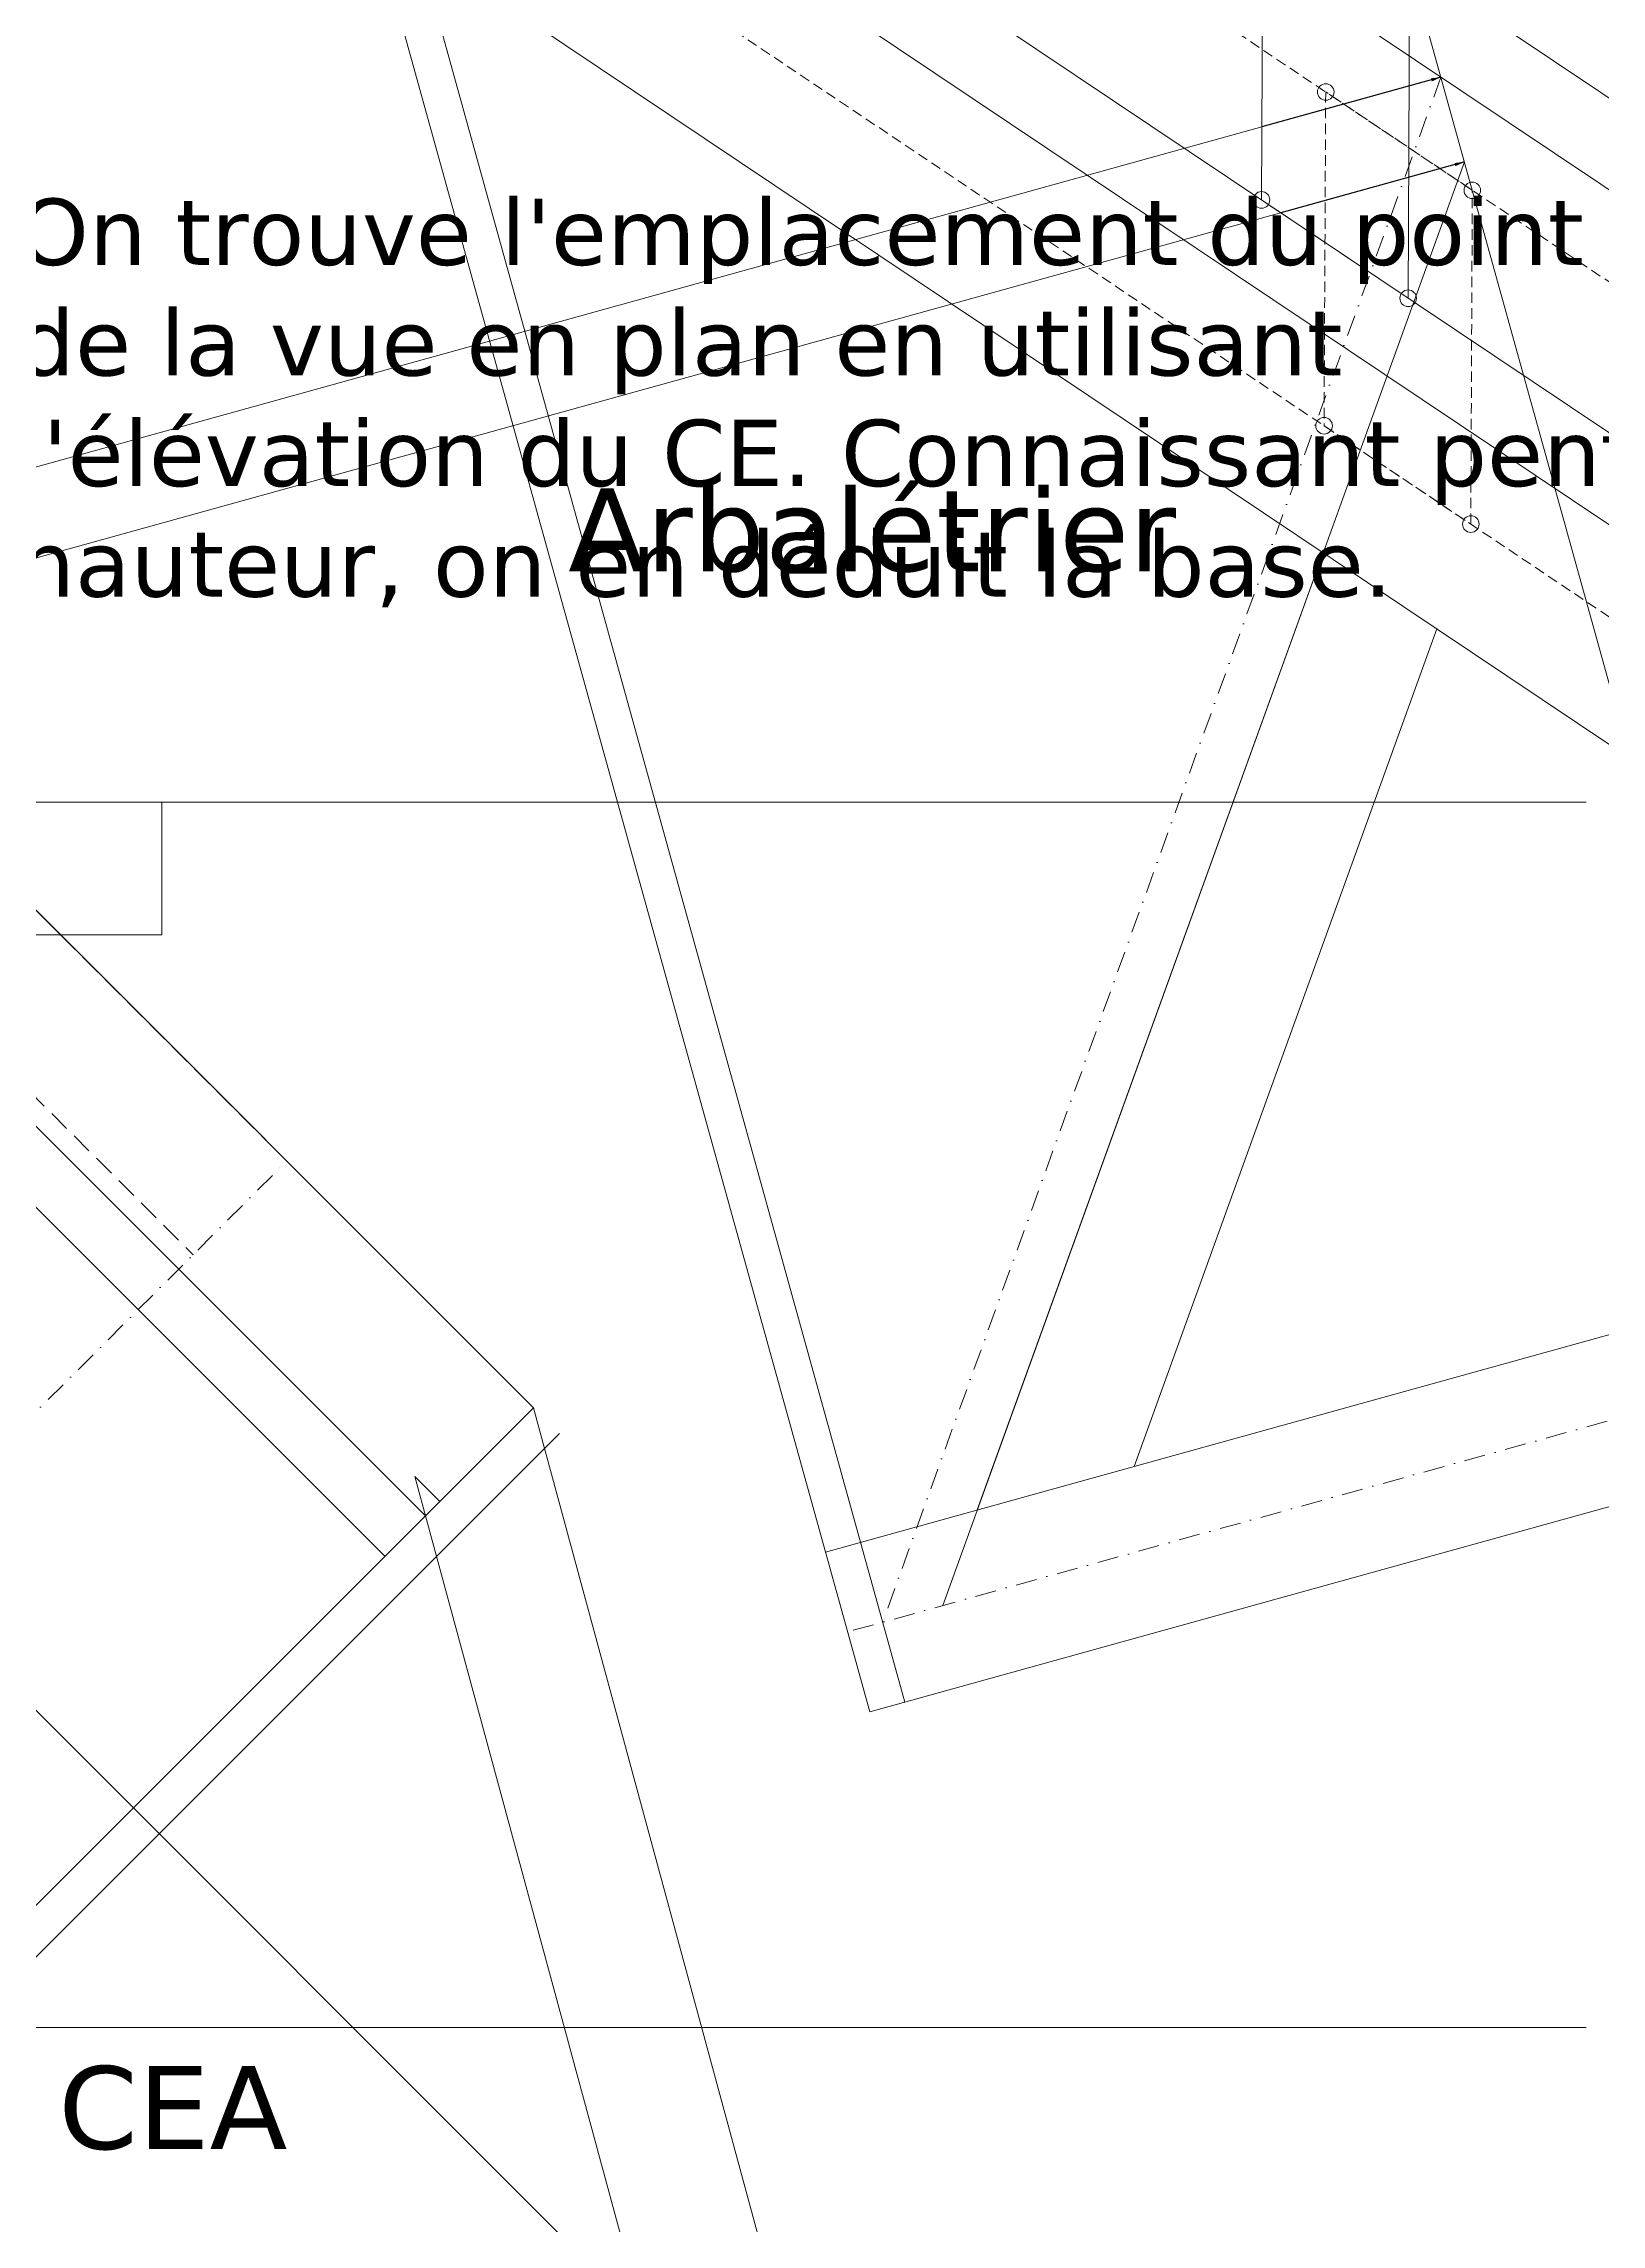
# Model space of a CAD drawing. Header units: millimetres. Extents: x -2450 to 1965, y -1915 to 1173.
# Drawn here: x 70 to 1009, y -858 to 457 of the extents above; entities that cross this region are included whole.
import ezdxf

# ---------------------------------------------------------------- set-up
doc = ezdxf.new("R2010")
doc.units = ezdxf.units.MM
for name, pattern in [('DASHDOT', [25.4, 12.7, -6.35, 0, -6.35]), ('DASHED', [19.05, 12.7, -6.35]), ('HIDDEN', [9.525, 6.35, -3.175])]:
    doc.linetypes.add(name, pattern=pattern)
doc.layers.get('0').update_dxf_attribs({"lineweight": 0, "true_color": 0xffffff})
for name, color, linetype, lineweight, true_color in [('0_CF', 2, 'Continuous', 0, 0xffff00), ('0_chambre_panne', 6, 'Continuous', 0, 0xff00ff), ('0_chambree_chevron', 3, 'Continuous', 0, 0x00ff00), ('0_vue_plan', 7, 'Continuous', 0, 0xffffff)]:
    doc.layers.add(name, color=color, linetype=linetype, lineweight=lineweight, true_color=true_color)
doc.styles.add('QCADDimTextStyle', font='')
doc.styles.add('textstyle11', font='')
doc.styles.add('textstyle14', font='')
doc.styles.add('textstyle16', font='')
doc.styles.get('QCADDimTextStyle').set_extended_font_data('DejaVu Sans')
doc.styles.get('textstyle11').set_extended_font_data('DejaVu Sans')
doc.styles.get('textstyle14').set_extended_font_data('DejaVu Sans')
doc.styles.get('textstyle16').set_extended_font_data('DejaVu Sans')
doc.dimstyles.new('QCADDimStyle', dxfattribs={"dimtxt": 6, "dimasz": 6, "dimexe": 3, "dimexo": 1.5, "dimgap": 1.5, "dimtad": 1, "dimtoh": 1, "dimdec": 4, "dimzin": 0, "dimdsep": 46, "dimtxsty": 'QCADDimTextStyle', "dimcen": 0.09, "dimadec": 0, "dimazin": 0, "dimtfac": 1, "dimtdec": 4, "dimtofl": 0, "dimtmove": 0, "dimatfit": 3, "dimfxl": 1, "dimtolj": 1, "dimtzin": 0, "dimarcsym": 0})

msp = doc.modelspace()

# ---------------------------------------------------------------- linework, layer by layer
for p, q in [((0, 0), (1000, 0)), ((-306.1, -739), (1000, -739))]:
    msp.add_line(p, q)
at = {"layer": '0_CF'}
for p, q in [((1141.6, -389.5), (708.4, 1173)), ((589.1, -542.7), (155.9, 1019.7)), ((912.4, 437.2), (-522, 39.4)), ((926.6, 386.1), (-478.9, -3.6)), ((926.6, 386.1), (612, -484.4)), ((544.9, -1027.5), (-522, 39.4)), ((-141.8, -903.3), (380.8, -380.8))]:
    msp.add_line(p, q, dxfattribs=at)
at = {"layer": '0_CF', "linetype": 'DASHDOT'}
msp.add_line((912.4, 437.2), (575.7, -494.5), dxfattribs=at)
at = {"layer": '0_chambre_panne'}
for p, q in [((134.7, 1013.9), (1801, -102.9)), ((365.2, -365.2), (-764.5, 764.5)), ((203.4, 765.8), (1587.8, -162)), ((275.5, -454.8), (-695.8, 516.5))]:
    msp.add_line(p, q, dxfattribs=at)
at = {"layer": '0_chambre_panne', "linetype": 'HIDDEN'}
for p, q in [((172.4, 877.6), (1683.9, -135.3)), ((241.2, 629.5), (1470.7, -194.4))]:
    msp.add_line(p, q, dxfattribs=at)
at = {"layer": '0_chambree_chevron'}
for p, q in [((365.2, -365.2), (-764.5, 764.5)), ((300, -430.4), (-714.5, 584.1))]:
    msp.add_line(p, q, dxfattribs=at)
at = {"layer": '0_vue_plan', "color": 1, "true_color": 0xff0000}
for p, q in [((567.9, -548.5), (134.7, 1013.9)), ((-157.4, -887.8), (365.2, -365.2))]:
    msp.add_line(p, q, dxfattribs=at)
at = {"layer": '0_vue_plan'}
for p, q in [((161.9, 940.2), (1797.2, -155.8)), ((-764.5, 764.5), (80, -80)), ((222.3, 697.7), (1529.3, -178.2)), ((805.1, 564.6), (804.2, 363.2)), ((267.4, 535), (1389.5, -217)), ((892.6, 303.9), (893.5, 505.3)), ((804.2, 363.2), (892.6, 303.9)), ((841.4, 150.4), (632.8, -426.8)), ((909.9, 104.5), (727.4, -400.6)), ((-552.6, 0), (141, 0)), ((141, 0), (141, -80)), ((-530.4, -80), (141, -80)), ((1883.8, -79.9), (541.2, -452.2)), ((1910.5, -176.3), (567.9, -548.5)), ((308.6, -421.8), (365.2, -365.2)), ((365.2, -365.2), (785.8, -1915)), ((293.6, -406.7), (640.7, -1685.9)), ((293.6, -406.7), (308.6, -421.8))]:
    msp.add_line(p, q, dxfattribs=at)
at = {"layer": '0_vue_plan', "linetype": 'HIDDEN'}
for p, q in [((842.9, 428.3), (841.9, 227)), ((931.3, 369), (842.9, 428.3)), ((930.4, 167.7), (931.3, 369)), ((841.9, 227), (930.4, 167.7))]:
    msp.add_line(p, q, dxfattribs=at)
at = {"layer": '0_vue_plan', "linetype": 'DASHED'}
for p, q in [((-33.1, -80), (159.9, -273)), ((80, -80), (216.4, -216.4))]:
    msp.add_line(p, q, dxfattribs=at)
at = {"layer": '0_vue_plan', "linetype": 'DASHDOT'}
for p, q in [((1897.2, -128.1), (554.5, -500.4)), ((-306.1, -739), (216.4, -216.4))]:
    msp.add_line(p, q, dxfattribs=at)
at = {"layer": '0_vue_plan'}
for centre in [(842.9, 428.3), (931.3, 369), (804.2, 363.2), (892.6, 303.9), (841.9, 227), (930.4, 167.7)]:
    msp.add_circle(centre, 5, dxfattribs=at)

# ---------------------------------------------------------------- texts
at = {"insert": (53.9, 364), "char_height": 4, "attachment_point": 1, "style": 'textstyle11'}
msp.add_mtext("\\H40;On trouve l'emplacement du point bas\\Pde la vue en plan en utilisant\\Pl'élévation du CE. Connaissant pente et \\Phauteur, on en déduit la base.", dxfattribs=at)
at = {"layer": '0_vue_plan', "char_height": 4, "attachment_point": 1}
for s, insert, style in [('\\H50;Arbalétrier', (386.1, 189.3), 'textstyle14'), ('\\H50;CEA', (78.6, -762.2), 'textstyle16')]:
    msp.add_mtext(s, dxfattribs=dict(at, insert=insert, style=style))

# ---------------------------------------------------------------- leaders
at = {"layer": '0_CF'}
for points in [[(912.4, 437.2), (804.4, 407.2)], [(926.6, 386.1), (815.9, 355.4)]]:
    msp.add_leader(points, dimstyle='QCADDimStyle', dxfattribs=at)

doc.saveas('drawing.dxf')
